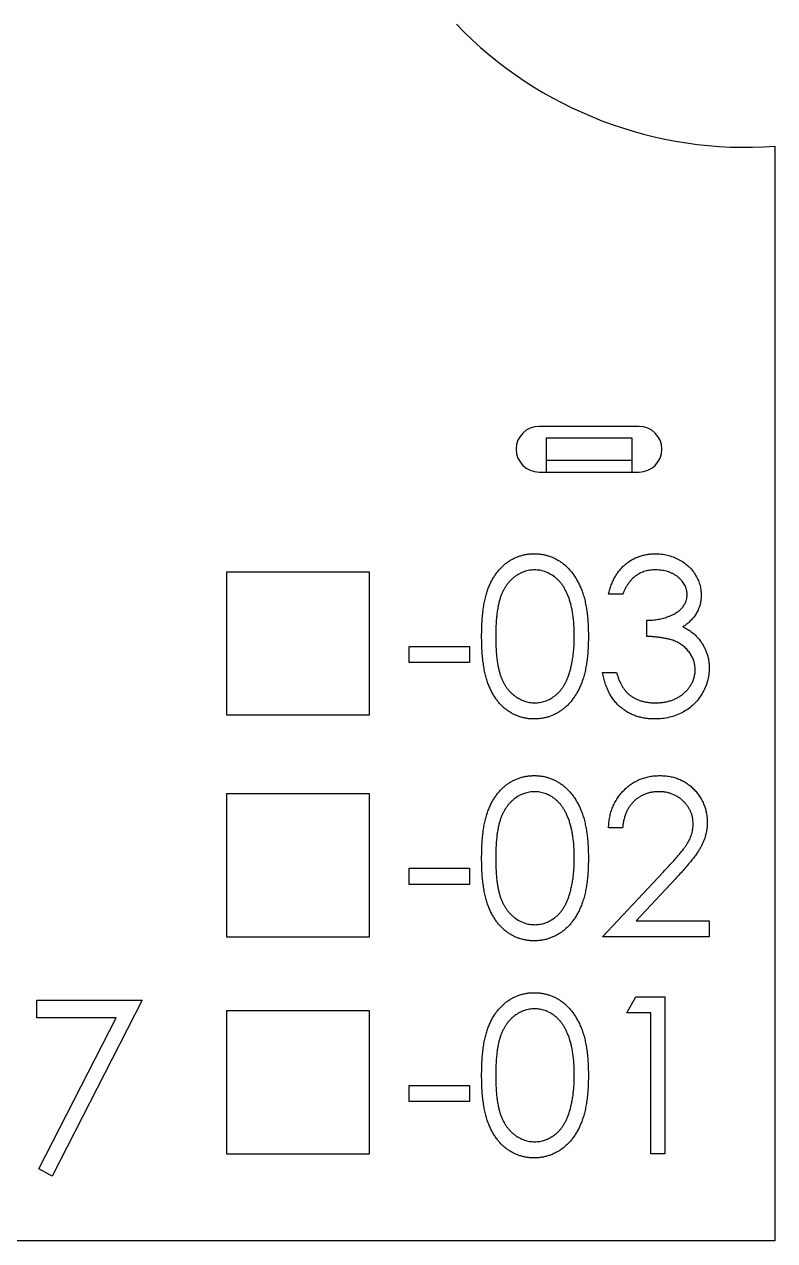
# Model space of a CAD drawing. Extents: x 4.78 to 7.86, y 3.69 to 5.39.
# Drawn here: x 7.6019 to 7.8646, y 4.4009 to 4.8266 of the extents above; entities that cross this region are included whole.
import ezdxf

# ---------------------------------------------------------------- set-up
doc = ezdxf.new("R2010")
doc.units = 0
doc.header["$MEASUREMENT"] = 0
doc.layers.get('0').update_dxf_attribs({"linetype": 'CONTINUOUS'})

msp = doc.modelspace()

# ---------------------------------------------------------------- linework, layer by layer
at = {"color": 7, "linetype": 'CONTINUOUS'}
for p, q in [((7.864557092, 4.7839095683), (7.864557092, 4.4009095683)), ((7.8170732303, 4.6859128029), (7.7820732303, 4.6859128029)), ((7.7845732303, 4.6819128029), (7.7845732303, 4.6739128029)), ((7.7845732303, 4.6819128029), (7.8145732303, 4.6819128029)), ((7.8145732303, 4.6819128029), (7.8145732303, 4.6739128029)), ((7.7820732303, 4.6699128029), (7.8170732303, 4.6699128029)), ((7.8145732303, 4.6739128029), (7.7845732303, 4.6739128029)), ((7.7845732303, 4.6739128029), (7.7845732303, 4.6699128029)), ((7.8145732303, 4.6739128029), (7.8145732303, 4.6699128029)), ((7.6726673282, 4.6349070616), (7.6726673282, 4.5849070616)), ((7.7226673282, 4.6349070616), (7.6726673282, 4.6349070616)), ((7.7226673282, 4.5849070616), (7.7226673282, 4.6349070616)), ((7.8113373262, 4.627214754), (7.8064014288, 4.627214754)), ((7.8197988647, 4.6124070616), (7.8197988647, 4.6180480873)), ((7.7365937364, 4.603240395), (7.7365937364, 4.6088814206)), ((7.7365937364, 4.6088814206), (7.7577475826, 4.6088814206)), ((7.7577475826, 4.6088814206), (7.7577475826, 4.603240395)), ((7.7577475826, 4.603240395), (7.7365937364, 4.603240395)), ((7.8042860441, 4.599714754), (7.8092219416, 4.599714754)), ((7.6726673282, 4.5849070616), (7.7226673282, 4.5849070616)), ((7.6726673282, 4.5572641289), (7.6726673282, 4.5072641289)), ((7.7226673282, 4.5572641289), (7.6726673282, 4.5572641289)), ((7.7226673282, 4.5072641289), (7.7226673282, 4.5572641289)), ((7.8113373262, 4.545341052), (7.8064014288, 4.545341052)), ((7.7365937364, 4.5312384879), (7.7577475826, 4.5312384879)), ((7.7365937364, 4.5255974623), (7.7365937364, 4.5312384879)), ((7.7577475826, 4.5312384879), (7.7577475826, 4.5255974623)), ((7.8042860441, 4.5072641289), (7.8256161723, 4.5300265488)), ((7.7577475826, 4.5255974623), (7.7365937364, 4.5255974623)), ((7.8298249063, 4.527591653), (7.8160638887, 4.5129051546)), ((7.8160638887, 4.5129051546), (7.841657839, 4.5129051546)), ((7.841657839, 4.5129051546), (7.841657839, 4.5072641289)), ((7.6726673282, 4.5072641289), (7.7226673282, 4.5072641289)), ((7.841657839, 4.5072641289), (7.8042860441, 4.5072641289)), ((7.6062166922, 4.4788855452), (7.6062166922, 4.4850393914)), ((7.6062166922, 4.4850393914), (7.6431397692, 4.4850393914)), ((7.6431397692, 4.4850393914), (7.6116013076, 4.4235009298)), ((7.8127475826, 4.480649911), (7.8159757477, 4.4862909367)), ((7.8159757477, 4.4862909367), (7.8261450185, 4.4862909367)), ((7.8261450185, 4.4862909367), (7.8261450185, 4.4312909367)), ((7.6340291922, 4.4788855452), (7.6062166922, 4.4788855452)), ((7.6069498653, 4.426061026), (7.6340291922, 4.4788855452)), ((7.6726673282, 4.4812909367), (7.6726673282, 4.4312909367)), ((7.7226673282, 4.4812909367), (7.6726673282, 4.4812909367)), ((7.7226673282, 4.4312909367), (7.7226673282, 4.4812909367)), ((7.8212091211, 4.480649911), (7.8127475826, 4.480649911)), ((7.8212091211, 4.4312909367), (7.8212091211, 4.480649911)), ((7.7365937364, 4.4552652957), (7.7577475826, 4.4552652957)), ((7.7365937364, 4.44962427), (7.7365937364, 4.4552652957)), ((7.7577475826, 4.4552652957), (7.7577475826, 4.44962427)), ((7.7577475826, 4.44962427), (7.7365937364, 4.44962427)), ((7.6726673282, 4.4312909367), (7.7226673282, 4.4312909367)), ((7.8261450185, 4.4312909367), (7.8212091211, 4.4312909367)), ((7.6116013076, 4.4235009298), (7.6069498653, 4.426061026)), ((7.864557092, 4.4009095683), (7.104557092, 4.4009095683))]:
    msp.add_line(p, q, dxfattribs=at)
for centre, radius, start, end in [((7.854557092, 4.9245545113), 0.1409999999999997, 224, 274.06694474), ((7.7820732303, 4.6779128029), 0.008, 90, 270), ((7.8170732303, 4.6779128029), 0.008, 270, 90)]:
    msp.add_arc(centre, radius, start, end, dxfattribs=at)
for points, knots in [([(7.761978351832078, 4.612385026392601), (7.761983506402811, 4.613266556771579), (7.761993519230754, 4.614978942238904), (7.762104908706997, 4.617474129467312), (7.762289949785574, 4.619814934022801), (7.762543537123642, 4.622001467869905), (7.76285213378572, 4.624034295759158), (7.763264092004748, 4.625907984257371), (7.763732576984591, 4.627631208465073), (7.764275550438692, 4.62920957740128), (7.764888193487621, 4.630664390923063), (7.765555095899582, 4.632022427009808), (7.766302264977752, 4.633282063401333), (7.767088609198103, 4.634461859292866), (7.767941649143815, 4.6355499415886), (7.768858418356249, 4.636541420241096), (7.769830841862746, 4.637451659684568), (7.770863520903643, 4.638265692204328), (7.771946612756831, 4.638975012956907), (7.7730480781438, 4.639617996177533), (7.77419933312661, 4.640126613637557), (7.77537198136808, 4.640561540151801), (7.776575470629902, 4.640906060729959), (7.777810325186469, 4.641145701835947), (7.779077653134841, 4.641295626401963), (7.779932989712464, 4.641310018906502), (7.780366773306438, 4.641317318059268)], [0, 0, 0, 0, 0.0685938754172485, 0.1332445916929342, 0.1943104708402725, 0.2512764872501561, 0.3045101237883933, 0.3542310498301783, 0.4004762284391507, 0.4434059271904888, 0.4840095987806696, 0.5232466037299501, 0.561036264236033, 0.597893729572623, 0.633511591261617, 0.6685001861390465, 0.7028753219007778, 0.7370646318789447, 0.7706720818125846, 0.8035672205235663, 0.8361830958220394, 0.8684616779620072, 0.9008476178018572, 0.9334672490309378, 0.9662579426774017, 1, 1, 1, 1]), ([(7.780366773306438, 4.641317318059268), (7.780804400098924, 4.641311248418101), (7.781675123392322, 4.641299171968401), (7.782957804293622, 4.641129188673062), (7.78421814308137, 4.64090978631473), (7.785437017926864, 4.640557901061689), (7.78663747541307, 4.640136824722082), (7.787789662565405, 4.639581221180483), (7.788934257688782, 4.638976959184324), (7.79001926335773, 4.638239810378173), (7.791077097558115, 4.637425139639896), (7.792068706674873, 4.636500280079334), (7.793019438885925, 4.635490827285755), (7.793893385411147, 4.634374267512195), (7.794728002380523, 4.633167720928916), (7.79549160689437, 4.631861073198371), (7.796200080530585, 4.63045722003546), (7.796866740714983, 4.628962669497213), (7.797449717441742, 4.627337499820652), (7.797968030354406, 4.625591847613641), (7.798392875486422, 4.623709905159005), (7.798744214940618, 4.621702156069963), (7.799016921237971, 4.619558653979338), (7.799215392271501, 4.617283741875451), (7.799320266959914, 4.614875996538102), (7.799340013440546, 4.613229801249486), (7.799350146703873, 4.612385026392601)], [0, 0, 0, 0, 0.0337879412002539, 0.067226111253134, 0.0998413805582495, 0.132545412477981, 0.1651298048763309, 0.1980106431827069, 0.231279810572081, 0.2650439104334927, 0.299215763973783, 0.3343588397409626, 0.3696950076454846, 0.4062575751144955, 0.4438035186000605, 0.4829815311234259, 0.5230848521443385, 0.5652667767065692, 0.6093428829310781, 0.6563925906619914, 0.7058870179274407, 0.758325751711764, 0.8138327469620025, 0.8727952177377408, 0.9347225675630352, 1, 1, 1, 1]), ([(7.806401428755156, 4.627214753956704), (7.806535150265856, 4.627768407276316), (7.806796564881754, 4.628850754231026), (7.807341812464836, 4.630397154044341), (7.807935800760752, 4.631860523666196), (7.808649058118198, 4.633213461967124), (7.809427052827466, 4.634483159010065), (7.810318409880173, 4.635640816680279), (7.811282005520495, 4.636715877566191), (7.812347826152379, 4.637669942727804), (7.813465562263877, 4.638533878472481), (7.814650963431388, 4.639270486516433), (7.815880180331927, 4.639904151775732), (7.817161729563976, 4.640426183990916), (7.818499426547707, 4.640819442219954), (7.81988117777132, 4.641104763450667), (7.821310604201694, 4.641290052388323), (7.822280923482524, 4.641308135808251), (7.822773624267976, 4.641317318059268)], [0, 0, 0, 0, 0.0726253460834346, 0.1419766113262338, 0.2089849284189386, 0.2739568703644443, 0.3368893473968406, 0.398744953494589, 0.4601158852788612, 0.5208249225900273, 0.5809944586324844, 0.6401519276014644, 0.6986224507562553, 0.7572710809271647, 0.8164266940046587, 0.8762540482034685, 0.9371652930625356, 1, 1, 1, 1]), ([(7.822773624267976, 4.641317318059268), (7.823491495929156, 4.641295644441133), (7.824911580386838, 4.641252769969385), (7.826997856838918, 4.640861257396143), (7.829009706853379, 4.640241719602005), (7.830925109319065, 4.639385703889852), (7.832704256117006, 4.638329903254448), (7.834287253337318, 4.637073314531816), (7.835652644221381, 4.635640182651301), (7.836798127298897, 4.634057242354865), (7.837695020141169, 4.632365512921642), (7.838356377438706, 4.630624367595042), (7.838759003854401, 4.628837936616073), (7.838811184032846, 4.627631750800464), (7.838837326191053, 4.627027454277216)], [0, 0, 0, 0, 0.0902542493426769, 0.1785397915286847, 0.2660930338538189, 0.3546309779571716, 0.441886153350563, 0.5257469151636492, 0.608113633603636, 0.6901972728278819, 0.7708214843303348, 0.8483261812554105, 0.9240117400247426, 1, 1, 1, 1]), ([(7.780532037729514, 4.635676292418242), (7.779923610439623, 4.635644643683559), (7.778705647450974, 4.635581288557777), (7.776910416076417, 4.635126610915877), (7.775183502164989, 4.634359332137891), (7.773816281466472, 4.633491377030825), (7.772776013343361, 4.632657481604948), (7.772035739966399, 4.631945769501199), (7.771337115092006, 4.631171029166741), (7.770685207678897, 4.63032222640485), (7.770096046138087, 4.629396661656814), (7.769550491128794, 4.628407070152186), (7.769056865194719, 4.627345942601666), (7.768598669330839, 4.626205052774885), (7.768202168281951, 4.624952331085672), (7.767845667613123, 4.623575056143535), (7.767570502740582, 4.622048731136944), (7.767326180516657, 4.620388399260585), (7.767141500689622, 4.618590714849138), (7.767015247830112, 4.61665388807483), (7.766919603424553, 4.614578476947878), (7.766916069732324, 4.613145363579446), (7.766914249267976, 4.61240706164901)], [0, 0, 0, 0, 0.060388994932679, 0.120888004157043, 0.1826143959280561, 0.2473649821762147, 0.2810819424293906, 0.314871795784059, 0.3492160021204661, 0.3845921848847575, 0.4210094470111021, 0.4580602892323817, 0.4967253441296676, 0.5371542602876624, 0.580056918574121, 0.6271124013895724, 0.6783241508939637, 0.7339727554395393, 0.7937385905051615, 0.8577080745882901, 0.9266949806407877, 1, 1, 1, 1]), ([(7.794414249267976, 4.61240706164901), (7.794407337747713, 4.613068216231431), (7.794393815664104, 4.614361735920498), (7.794304974349648, 4.616254156395916), (7.79416221374496, 4.618054688912144), (7.793968990384241, 4.619764966845992), (7.793703735621281, 4.621381946159095), (7.793385190884372, 4.622907940505121), (7.793011734308498, 4.624342539240148), (7.792583366485467, 4.625689439498784), (7.792100608779193, 4.626943809056954), (7.7915672825183, 4.628108348132762), (7.790998233253599, 4.629189337650794), (7.790379756364015, 4.63018330066599), (7.789720602256647, 4.631096037006531), (7.788997103025447, 4.631906536058397), (7.788255214767271, 4.632654226338798), (7.787200092665191, 4.633492442222186), (7.785829984704788, 4.634353847452138), (7.784113347354546, 4.635125000698924), (7.782336701719182, 4.63558139000041), (7.781133158650677, 4.635644681088291), (7.780532037729514, 4.635676292418242)], [0, 0, 0, 0, 0.0656764168485229, 0.1284930038448349, 0.1881472132975865, 0.2450740694520081, 0.2994124075640716, 0.350856964700418, 0.3998785563875576, 0.4466052178570772, 0.4911847622759467, 0.5333035069930623, 0.5737769712849096, 0.6124477128656399, 0.6495158390889494, 0.6854481283820846, 0.7202744270676115, 0.7540038485230651, 0.8190868636527456, 0.880502160909024, 0.9403156787728282, 1, 1, 1, 1]), ([(7.822839730037207, 4.635676292418242), (7.822213468845414, 4.635654470568824), (7.820990235080825, 4.635611847421542), (7.819227146148561, 4.635237209169269), (7.817589808284162, 4.634643633478444), (7.816342487114626, 4.633926892592293), (7.815419858272265, 4.633221811572325), (7.814747915866153, 4.632615230371933), (7.814100094555664, 4.631927491529842), (7.813501815436529, 4.631139731143618), (7.812917228357011, 4.630279037104552), (7.812351915249888, 4.629340669030355), (7.811824033985248, 4.628311248600594), (7.811502704016204, 4.627587330483437), (7.811337326191053, 4.627214753956704)], [0, 0, 0, 0, 0.122728099976456, 0.2397165235883959, 0.3518621792202475, 0.4632019818032239, 0.5202611541541635, 0.5794324380306674, 0.6405963441586368, 0.7052982290880213, 0.7732361059084538, 0.8446489293403172, 0.92004598177737, 1, 1, 1, 1]), ([(7.833901428755155, 4.627049489533626), (7.83389505986101, 4.627336759725648), (7.83388238924817, 4.627908270148199), (7.833716214542293, 4.628745841512622), (7.833478043421612, 4.629557819533961), (7.833132029029669, 4.630334716783505), (7.83268452723904, 4.631079002949785), (7.83214311669076, 4.63179339640786), (7.831506425932132, 4.632484718985323), (7.830778589510881, 4.633137723581094), (7.829966305419325, 4.633725439283317), (7.829102175575573, 4.634249379641419), (7.828182831076202, 4.634689938893654), (7.82721426304302, 4.635055132597862), (7.826191235898492, 4.635329362619317), (7.825119131559605, 4.635526390894173), (7.823995746084128, 4.635649543888147), (7.82322933420424, 4.63566727754443), (7.822839730037207, 4.635676292418242)], [0, 0, 0, 0, 0.0552654294292551, 0.1099479507543711, 0.1638976208060362, 0.2180695737014807, 0.2732851511607965, 0.3308840720778535, 0.3904782195586441, 0.4541190809355006, 0.518940923103442, 0.5833792809311809, 0.6485746725268537, 0.7150779036892867, 0.7825379574848428, 0.852347050117714, 0.9249408757112354, 1, 1, 1, 1]), ([(7.819798864652592, 4.618048087290036), (7.820479046897005, 4.618061348604878), (7.821810890926598, 4.618087315179488), (7.823761843389109, 4.618336702322208), (7.825621710754133, 4.618741492890745), (7.827362517870326, 4.619306633112161), (7.828940994197224, 4.619994646659669), (7.830323515452219, 4.62076495901097), (7.831460345150399, 4.621653636602348), (7.832371843999089, 4.622618670419616), (7.83304791259859, 4.623660263948968), (7.833546946503338, 4.624740943470831), (7.833842114539795, 4.625880813347981), (7.833881587732018, 4.62665855911165), (7.833901428755155, 4.627049489533626)], [0, 0, 0, 0, 0.1101513778870498, 0.2156840408510315, 0.3180373845849121, 0.4181367779933871, 0.5116558022784822, 0.5966723572005856, 0.6738006776704191, 0.7445265998525866, 0.81070136181014, 0.8740751675159223, 0.9367044473916144, 0.9999999999999999, 0.9999999999999999, 0.9999999999999999, 0.9999999999999999]), ([(7.838837326191053, 4.627027454277216), (7.838819041188884, 4.626445918931842), (7.838783260277138, 4.625307944504566), (7.838479444904016, 4.623646606692394), (7.837968160773104, 4.622080810116531), (7.83725992164688, 4.620603963283162), (7.836343125857391, 4.619225430085941), (7.835232554906257, 4.617942108943848), (7.833920370221213, 4.616748307887547), (7.832925986909419, 4.616064430455075), (7.832414048947463, 4.61571235011055)], [0, 0, 0, 0, 0.12806754859589, 0.2506083188676677, 0.370630165914503, 0.4900722467299493, 0.6103747641546188, 0.7343130699115259, 0.8632165042449906, 1, 1, 1, 1]), ([(7.832414048947463, 4.61571235011055), (7.832999865126701, 4.615430860151204), (7.834162417446861, 4.614872243272845), (7.835731039798331, 4.61375930319136), (7.837176730296453, 4.612505856421043), (7.837973488309751, 4.611516762289932), (7.838374585806438, 4.611018840495165)], [0, 0, 0, 0, 0.2539158886230791, 0.5038961297186552, 0.7502553885301012, 1, 1, 1, 1]), ([(7.780366773306438, 4.583496805238755), (7.779933004831305, 4.583504169080272), (7.779077698065084, 4.583518689138405), (7.777810151738039, 4.583667679330929), (7.776577087661809, 4.583910632147663), (7.775376040771707, 4.58424056082048), (7.774204553396372, 4.584659880768011), (7.773074100289002, 4.585193239571869), (7.771969756335732, 4.585811855170298), (7.770896544444283, 4.586515637236863), (7.769874981229296, 4.587322187358987), (7.768898976985009, 4.58821407850987), (7.767994077949029, 4.589214295706496), (7.767146920891294, 4.590306874700201), (7.766354052150421, 4.591489640531827), (7.765610047127505, 4.592758920117468), (7.764945175662478, 4.594130185802465), (7.764318641656217, 4.595592896877681), (7.763766347142842, 4.597182863257912), (7.763284093774103, 4.598911992701634), (7.762877510303601, 4.600792079480849), (7.76255366089349, 4.602823213585651), (7.762288356006354, 4.605002250690267), (7.762105091125604, 4.607332663203291), (7.761993574924569, 4.609809459587783), (7.761983518794708, 4.611510837561346), (7.761978351832078, 4.612385026392601)], [0, 0, 0, 0, 0.0337906803429672, 0.0666286260745619, 0.099295262884201, 0.1316507517839152, 0.1636088819681108, 0.1961310226856822, 0.2289327805920217, 0.2621920605927205, 0.2960287657555083, 0.3302589691854587, 0.3651045936798505, 0.4009992591691218, 0.4379098368951158, 0.4760009680137947, 0.5155511169363323, 0.5565882586710896, 0.5999440814163916, 0.6466082875005266, 0.6964008624514627, 0.7497565159327976, 0.8068383525917534, 0.8674216658694571, 0.9318796288865531, 1, 1, 1, 1]), ([(7.766914249267976, 4.61240706164901), (7.766916167451793, 4.611672442176094), (7.766919890269929, 4.610246690029112), (7.767014331677201, 4.608178488514122), (7.767145784467732, 4.606246235841337), (7.767311159702685, 4.604450686216444), (7.767558832421336, 4.602798114809186), (7.767839832914993, 4.601281652021043), (7.768176873669283, 4.599904102352674), (7.768577626932924, 4.598653435742023), (7.769034099794614, 4.597511915003847), (7.769531695693481, 4.596449208837663), (7.770070699600209, 4.595452390987954), (7.770663477861266, 4.594525057982192), (7.771318523296357, 4.593672389192139), (7.772021215061324, 4.592890335021476), (7.77277563909499, 4.592182079768922), (7.773819760452493, 4.591341524290965), (7.775191489696637, 4.590462693282694), (7.776928647620612, 4.589706815094376), (7.778714442496966, 4.589228723491462), (7.779926875054678, 4.589168093291907), (7.780532037729514, 4.58913783087978)], [0, 0, 0, 0, 0.0729596725565432, 0.141600398063729, 0.2055868247616574, 0.2653317514049722, 0.3206341506764463, 0.371501035400561, 0.4184798438617737, 0.4613938651164284, 0.501833489060535, 0.5405087845770911, 0.5778894042135679, 0.6143163116208339, 0.6497018639313427, 0.6845703410010859, 0.7186338519825687, 0.7523597423291786, 0.8176309254522465, 0.8797078861579298, 0.9399584769385605, 1, 1, 1, 1]), ([(7.799350146703873, 4.612385026392601), (7.799339777885835, 4.611543946905325), (7.799319529442736, 4.609901469423764), (7.799217779072379, 4.607504401486849), (7.799011600883742, 4.605241903007194), (7.79876030695547, 4.60311069602963), (7.798397990275083, 4.601113566404707), (7.797994623542666, 4.599239788797677), (7.797480106636089, 4.597506969594762), (7.796910957982749, 4.595895730494824), (7.796253573923562, 4.594407511004897), (7.795550435940942, 4.5930094524923), (7.794775432546371, 4.591710220279525), (7.793956830347127, 4.590496025985603), (7.793066338272898, 4.589389042107933), (7.792128472298799, 4.588368297366633), (7.791127243038301, 4.587441830982161), (7.790063963384419, 4.586617541177061), (7.788968702453595, 4.585874839495475), (7.787823884192973, 4.585249031348011), (7.786656307727543, 4.584703454353013), (7.78545382876807, 4.584264874254073), (7.784224115154053, 4.583918174958266), (7.7829627384959, 4.583682161202437), (7.781674951853556, 4.583515801225614), (7.780804342721344, 4.583503159159536), (7.780366773306438, 4.583496805238755)], [0, 0, 0, 0, 0.065059633982516, 0.1270498037242676, 0.1855061235695817, 0.2407519353051602, 0.2929641184114982, 0.3424460113875109, 0.38891824157453, 0.4326754501382251, 0.4745258671785995, 0.514669869534711, 0.5536430499422049, 0.5914614378981222, 0.6278388512382592, 0.6634189805605546, 0.6985977059250447, 0.7332029146685497, 0.76739527621116, 0.8008348065624478, 0.8340066273958264, 0.8669881685285089, 0.8997253758474594, 0.9327056936972694, 0.9661777838687265, 1, 1, 1, 1]), ([(7.792331917537207, 4.598579938251575), (7.792497731031109, 4.599070691300332), (7.79283440353419, 4.600067130452729), (7.79326830284416, 4.601612844985422), (7.793610016260217, 4.603234602704447), (7.793917440579136, 4.604922711681451), (7.794127274314667, 4.606689621268766), (7.794296168523403, 4.608529864444586), (7.794395650746734, 4.610444828708285), (7.794407982549284, 4.611745892855639), (7.794414249267976, 4.61240706164901)], [0, 0, 0, 0, 0.1105883385953346, 0.2245417540535939, 0.3425034940501037, 0.4643240984173561, 0.5907560327017645, 0.7222274753555133, 0.8588428362087227, 1, 1, 1, 1]), ([(7.836721941575668, 4.600772446264395), (7.836697843803668, 4.601284877963201), (7.836649768166821, 4.602307191572049), (7.836284242041561, 4.603811807143813), (7.835677626724101, 4.605262058756964), (7.834844903463352, 4.606638954125823), (7.833806928384901, 4.607900140637568), (7.832612766515882, 4.60902903851413), (7.831236938195448, 4.609969019702339), (7.829963457619129, 4.610616654435782), (7.828832517682097, 4.611048147883086), (7.827866637601325, 4.611350724503301), (7.826784338912516, 4.611592592948186), (7.825598626274465, 4.611826554681124), (7.824304495283032, 4.612022692774115), (7.822900781120166, 4.61218696628772), (7.82138691872722, 4.612318204371862), (7.820338916800083, 4.612376843809384), (7.819798864652592, 4.61240706164901)], [0, 0, 0, 0, 0.0669025611986264, 0.1334722245710311, 0.2010152128987461, 0.2716179086809909, 0.342884317015107, 0.4138334373834369, 0.4855715419705955, 0.5598171257698292, 0.5999152807368299, 0.6436230850318213, 0.6919224361141821, 0.744712801926229, 0.8015114286639149, 0.8628712761230359, 0.9293353763052005, 1, 1, 1, 1]), ([(7.838374585806438, 4.611018840495165), (7.838639343199982, 4.610656543012915), (7.839164522401434, 4.609937880920537), (7.839810935519112, 4.608781744379799), (7.840404063124551, 4.607616620741164), (7.840840587872922, 4.60639669884589), (7.841217291432318, 4.605161164743137), (7.841465149831103, 4.60388356070972), (7.841624265008778, 4.602576025065376), (7.8416466080295, 4.601691048269046), (7.841657839011566, 4.601246204277216)], [0, 0, 0, 0, 0.1281455049994647, 0.2541925386280403, 0.3781411397135904, 0.5013808330744075, 0.6239569784447028, 0.7470758858273294, 0.8728647202442611, 1, 1, 1, 1]), ([(7.780532037729514, 4.58913783087978), (7.781140675349452, 4.589164366870277), (7.782355791622216, 4.589217344722467), (7.784140370976264, 4.58967971453453), (7.785858515763088, 4.59043138101795), (7.787214457413961, 4.591290142159272), (7.788243171115988, 4.592113204475569), (7.78898049946232, 4.592814135161153), (7.789657171740133, 4.59359919947257), (7.790298980512739, 4.594446176309599), (7.790887621811451, 4.595371318714021), (7.791422900064145, 4.596370158226093), (7.791911352564337, 4.59744547414473), (7.792189637586632, 4.598196141436662), (7.792331917537207, 4.598579938251575)], [0, 0, 0, 0, 0.112801787087641, 0.2252034422403028, 0.3396628004503109, 0.4597310343290413, 0.5217844254033598, 0.5839686717932117, 0.6482103637315138, 0.7139104928357357, 0.7810269995615563, 0.8514662200478412, 0.9240585113203393, 1, 1, 1, 1]), ([(7.822630395101309, 4.583496805238755), (7.822042414538818, 4.583510567588532), (7.820885464860576, 4.583537647303685), (7.819183968465914, 4.58371947343522), (7.817563252287608, 4.584060592547231), (7.816007578527779, 4.584489597041723), (7.814540426083448, 4.585082743818317), (7.81314069133983, 4.585789884664155), (7.81181450981493, 4.586629153272662), (7.810569757274438, 4.587601961051987), (7.80940776357299, 4.588690873884881), (7.808358132464753, 4.589913981668617), (7.807409250892447, 4.591248456964553), (7.806567147931709, 4.592706303600827), (7.805828279502261, 4.594283438354342), (7.80520854610459, 4.59598618109063), (7.804667442297378, 4.597801331401873), (7.804415373699117, 4.599065925190958), (7.804286044139771, 4.599714753956703)], [0, 0, 0, 0, 0.0655377247223923, 0.1289563879612309, 0.1903671277264776, 0.249965467100067, 0.3085687536915762, 0.3664152430357357, 0.4245564125025179, 0.4831811374914378, 0.5422514353065656, 0.6017442596855538, 0.6625077153077682, 0.7244995565544742, 0.7891389152034058, 0.8563539520018315, 0.9262991097764978, 1, 1, 1, 1]), ([(7.809221941575669, 4.599714753956703), (7.809350536155445, 4.599291269462482), (7.809600663782925, 4.598467555337054), (7.810026431323477, 4.597282064819306), (7.810511504170298, 4.596195295411488), (7.811031875806007, 4.595199274923263), (7.811578394243509, 4.594284194313111), (7.812189914495652, 4.593474250656861), (7.812821143919394, 4.592733868907851), (7.813296962329202, 4.592316739291648), (7.813529834203874, 4.592112590495165)], [0, 0, 0, 0, 0.1497703860319697, 0.2913164099952413, 0.4259663731047396, 0.5521595739695259, 0.6715274135235908, 0.7861216286916592, 0.8953250730704424, 1, 1, 1, 1]), ([(7.841657839011566, 4.601246204277216), (7.841629573365697, 4.600476086087625), (7.841573175092543, 4.598939473896946), (7.84107124613298, 4.596668638267874), (7.840288300431284, 4.59445298590627), (7.839197135806354, 4.592323938967969), (7.837840983357598, 4.590338010598281), (7.83623647053223, 4.58855602999121), (7.834381888868862, 4.587038261817032), (7.832331235767158, 4.585758877770865), (7.830100962770609, 4.584744980342722), (7.827724988769871, 4.584014385069008), (7.825217381171209, 4.583576130379108), (7.823502541736043, 4.583523548001313), (7.822630395101309, 4.583496805238755)], [0, 0, 0, 0, 0.0796349660380428, 0.1588951686538333, 0.2395795267652213, 0.3223821210874966, 0.4057934127573026, 0.4878842639085052, 0.5697105896098896, 0.6530482051842865, 0.7374337002462269, 0.8225728805582585, 0.909762708998645, 1, 1, 1, 1]), ([(7.822718536126951, 4.58913783087978), (7.82323324099293, 4.589147493650453), (7.824239701925443, 4.589166388364346), (7.825708180947111, 4.58934065509519), (7.827105645774658, 4.589593347283139), (7.828417835283751, 4.589988606996414), (7.829662605153558, 4.590462786318307), (7.830812168524341, 4.591083574078307), (7.831900321138941, 4.591784653491618), (7.832895185154666, 4.592600143687871), (7.833792103710931, 4.593481600319777), (7.834567140440533, 4.594416747252721), (7.835238410888863, 4.595376588846161), (7.835778000304834, 4.596383516264312), (7.836204840858783, 4.597427652358665), (7.83649524068949, 4.59851290533987), (7.836697206504557, 4.599630136698772), (7.836713651448857, 4.600389593467517), (7.836721941575668, 4.600772446264395)], [0, 0, 0, 0, 0.076061890562836, 0.1487324608035359, 0.2183745247439721, 0.2857225935927381, 0.3510576941824586, 0.414934915729321, 0.4784859417740848, 0.5421690352812153, 0.604750116543139, 0.6641185017301127, 0.7214996756099125, 0.777615916385255, 0.8326661086975488, 0.8878580281135752, 0.9434676608977681, 1, 1, 1, 1]), ([(7.813529834203874, 4.592112590495165), (7.813837814801782, 4.591875271717633), (7.814452825331617, 4.5914013667116), (7.815454381327325, 4.590794871865478), (7.81651139675948, 4.59027572677734), (7.817632686391971, 4.589853743892324), (7.818818400639945, 4.589536988317666), (7.820063729749052, 4.589309002560634), (7.821370716992064, 4.58915849653944), (7.822262710247038, 4.589144819905425), (7.822718536126951, 4.58913783087978)], [0, 0, 0, 0, 0.1182604269471056, 0.2361558108840859, 0.3556302211949949, 0.476249447304134, 0.6001641196112284, 0.7286330771605728, 0.8613262312325904, 1, 1, 1, 1]), ([(7.761978351832078, 4.534742093667031), (7.761983506402811, 4.53562362404601), (7.761993519230754, 4.537336009513333), (7.762104908706997, 4.539831196741742), (7.762289949785574, 4.542172001297232), (7.762543537123642, 4.544358535144336), (7.76285213378572, 4.546391363033589), (7.763264092004748, 4.548265051531802), (7.763732576984591, 4.549988275739504), (7.764275550438692, 4.55156664467571), (7.764888193487621, 4.553021458197493), (7.765555095899582, 4.554379494284238), (7.766302264977752, 4.555639130675764), (7.767088609198103, 4.556818926567296), (7.767941649143815, 4.55790700886303), (7.768858418356249, 4.558898487515526), (7.769830841862746, 4.559808726958998), (7.770863520903643, 4.560622759478759), (7.771946612756831, 4.561332080231337), (7.7730480781438, 4.561975063451963), (7.77419933312661, 4.562483680911988), (7.77537198136808, 4.562918607426231), (7.776575470629902, 4.563263128004389), (7.777810325186469, 4.563502769110377), (7.779077653134841, 4.563652693676392), (7.779932989712464, 4.563667086180932), (7.780366773306438, 4.563674385333697)], [0, 0, 0, 0, 0.0685938754172485, 0.1332445916929342, 0.194310470840273, 0.2512764872501566, 0.3045101237883938, 0.3542310498301784, 0.4004762284391504, 0.4434059271904894, 0.4840095987806693, 0.5232466037299499, 0.5610362642360328, 0.5978937295726228, 0.6335115912616176, 0.6685001861390464, 0.7028753219007776, 0.7370646318789446, 0.7706720818125848, 0.8035672205235665, 0.8361830958220395, 0.8684616779620075, 0.9008476178018571, 0.9334672490309377, 0.9662579426774018, 1, 1, 1, 1]), ([(7.780366773306438, 4.563674385333697), (7.780804400098924, 4.563668315692531), (7.781675123392322, 4.563656239242833), (7.782957804293622, 4.563486255947493), (7.78421814308137, 4.563266853589161), (7.785437017926864, 4.56291496833612), (7.78663747541307, 4.562493891996512), (7.787789662565405, 4.561938288454912), (7.788934257688782, 4.561334026458755), (7.79001926335773, 4.560596877652603), (7.791077097558115, 4.559782206914327), (7.792068706674873, 4.558857347353764), (7.793019438885925, 4.557847894560186), (7.793893385411147, 4.556731334786624), (7.794728002380523, 4.555524788203346), (7.79549160689437, 4.554218140472801), (7.796200080530585, 4.55281428730989), (7.796866740714983, 4.551319736771642), (7.797449717441742, 4.549694567095082), (7.797968030354406, 4.547948914888071), (7.798392875486423, 4.546066972433436), (7.798744214940618, 4.544059223344393), (7.799016921237971, 4.541915721253768), (7.799215392271501, 4.539640809149882), (7.799320266959914, 4.537233063812533), (7.799340013440546, 4.535586868523916), (7.799350146703873, 4.534742093667031)], [0, 0, 0, 0, 0.0337879412002539, 0.067226111253134, 0.0998413805582496, 0.1325454124779809, 0.1651298048763308, 0.1980106431827068, 0.2312798105720813, 0.2650439104334931, 0.2992157639737828, 0.334358839740963, 0.369695007645485, 0.4062575751144959, 0.4438035186000601, 0.482981531123426, 0.5230848521443382, 0.5652667767065692, 0.6093428829310785, 0.6563925906619914, 0.7058870179274402, 0.7583257517117635, 0.8138327469620029, 0.8727952177377413, 0.9347225675630347, 1, 1, 1, 1]), ([(7.806401428755156, 4.545341052000365), (7.80643359282675, 4.545995883464596), (7.806496762207368, 4.547281955033101), (7.806792712804959, 4.549156999316383), (7.807215789027039, 4.550949454316572), (7.807815386735658, 4.55264395302589), (7.808555837508582, 4.554260737653081), (7.809462363532865, 4.555778339168597), (7.810515639141881, 4.55721181958755), (7.811713732059487, 4.558534038371851), (7.813013773295912, 4.559742711655988), (7.814407973582977, 4.560797508171856), (7.815882003176654, 4.561678511550452), (7.817423076975401, 4.562419015208291), (7.819049017952716, 4.562974178221552), (7.820744283932624, 4.563386280998233), (7.822516537343739, 4.563634181789915), (7.823724022046449, 4.563660831673075), (7.824338127473104, 4.563674385333697)], [0, 0, 0, 0, 0.0687985167452406, 0.1351184559300889, 0.1990010113675046, 0.2619337007769912, 0.3235312844431789, 0.3854347205665498, 0.4472155159851223, 0.5100181032833283, 0.5725109099917959, 0.6333640222588525, 0.6932167277430219, 0.7525553881310327, 0.8125582265741707, 0.8732608589653614, 0.9355427078252693, 1, 1, 1, 1]), ([(7.824338127473104, 4.563674385333697), (7.824941253935725, 4.563660381305662), (7.826126375890148, 4.563632863890818), (7.827855321433271, 4.563392998326179), (7.829505150133866, 4.563025425727663), (7.831057164499392, 4.562480741039454), (7.832527292558741, 4.561797280903239), (7.83389733168699, 4.560947308679963), (7.835200410859094, 4.559971042195149), (7.83637257721862, 4.558819488002094), (7.837449353427962, 4.557590776769327), (7.838377469418084, 4.556278523504377), (7.839176770210347, 4.554921613222457), (7.839830972942301, 4.553509446480493), (7.840326887706345, 4.552037424577121), (7.840694313019405, 4.550519660289937), (7.840904353183842, 4.548938637590374), (7.840936411926189, 4.547868360930304), (7.840952710806437, 4.547324225077287)], [0, 0, 0, 0, 0.0694796363669839, 0.1365250035391419, 0.2008008928734237, 0.2639832069133281, 0.3257111447611882, 0.387270514075733, 0.4494927805315654, 0.512955195762851, 0.5762663970701087, 0.637574966831179, 0.6979010984244991, 0.7575582794115654, 0.8165875043650643, 0.8766457566083137, 0.9372858729381263, 1, 1, 1, 1]), ([(7.780532037729514, 4.558033359692672), (7.779923610439623, 4.55800171095799), (7.778705647450974, 4.557938355832207), (7.776910416076417, 4.557483678190307), (7.775183502164988, 4.556716399412322), (7.773816281466472, 4.555848444305254), (7.772776013343361, 4.555014548879378), (7.772035739966399, 4.554302836775628), (7.771337115092006, 4.553528096441172), (7.770685207678897, 4.55267929367928), (7.770096046138087, 4.551753728931244), (7.769550491128794, 4.550764137426616), (7.769056865194719, 4.549703009876097), (7.768598669330839, 4.548562120049314), (7.768202168281951, 4.547309398360102), (7.767845667613123, 4.545932123417965), (7.767570502740582, 4.544405798411375), (7.767326180516657, 4.542745466535015), (7.767141500689622, 4.540947782123568), (7.767015247830112, 4.53901095534926), (7.766919603424553, 4.536935544222309), (7.766916069732324, 4.535502430853877), (7.766914249267976, 4.534764128923442)], [0, 0, 0, 0, 0.0603889949326789, 0.1208880041570429, 0.1826143959280556, 0.2473649821762149, 0.2810819424293907, 0.3148717957840584, 0.3492160021204653, 0.3845921848847568, 0.4210094470111023, 0.4580602892323809, 0.4967253441296678, 0.5371542602876621, 0.5800569185741201, 0.6271124013895719, 0.6783241508939633, 0.7339727554395388, 0.7937385905051609, 0.857708074588289, 0.9266949806407879, 1, 1, 1, 1]), ([(7.794414249267976, 4.534764128923442), (7.794407337747713, 4.535425283505861), (7.794393815664104, 4.53671880319493), (7.794304974349648, 4.538611223670347), (7.79416221374496, 4.540411756186574), (7.793968990384241, 4.542122034120422), (7.793703735621281, 4.543739013433527), (7.793385190884372, 4.545265007779551), (7.793011734308497, 4.546699606514577), (7.792583366485467, 4.548046506773215), (7.792100608779193, 4.549300876331383), (7.7915672825183, 4.550465415407193), (7.790998233253599, 4.551546404925224), (7.790379756364015, 4.55254036794042), (7.789720602256647, 4.553453104280962), (7.788997103025447, 4.554263603332827), (7.788255214767271, 4.555011293613229), (7.787200092665191, 4.555849509496618), (7.785829984704788, 4.556710914726568), (7.784113347354545, 4.557482067973353), (7.782336701719182, 4.55793845727484), (7.781133158650677, 4.558001748362721), (7.780532037729514, 4.558033359692672)], [0, 0, 0, 0, 0.0656764168485234, 0.1284930038448349, 0.1881472132975864, 0.2450740694520085, 0.2994124075640725, 0.3508569647004178, 0.3998785563875574, 0.4466052178570775, 0.4911847622759474, 0.5333035069930621, 0.5737769712849103, 0.6124477128656396, 0.6495158390889492, 0.6854481283820852, 0.7202744270676114, 0.754003848523065, 0.8190868636527461, 0.880502160909024, 0.9403156787728282, 0.9999999999999999, 0.9999999999999999, 0.9999999999999999, 0.9999999999999999]), ([(7.824084722024387, 4.558033359692672), (7.823654499069986, 4.558022570243768), (7.822809612223474, 4.558001381547613), (7.821571796923595, 4.557840788754477), (7.820382696603127, 4.557597579157291), (7.819260634963707, 4.557210391469528), (7.818182129251913, 4.556757238865402), (7.817174692689028, 4.556170485953275), (7.816210025122909, 4.555500030012229), (7.815307521485208, 4.55471832096882), (7.814485535695121, 4.553835889202456), (7.81373776786412, 4.552875377818904), (7.813104176767244, 4.551819758897861), (7.812541744343204, 4.550694362317873), (7.812111594578236, 4.549468268791975), (7.811743847353847, 4.548171463931403), (7.811476721105615, 4.546785445381163), (7.811384562898573, 4.545830513096466), (7.811337326191053, 4.545341052000365)], [0, 0, 0, 0, 0.0644420198530875, 0.1265534866972374, 0.1867788219416122, 0.2459439745213428, 0.3041103458128578, 0.3617852793109982, 0.4202554070674587, 0.4799428587769944, 0.5402862362437812, 0.6007123566267305, 0.6619622304358124, 0.7244721944653061, 0.788881312953134, 0.8563062910592515, 0.9263482014292843, 1, 1, 1, 1]), ([(7.83601681337054, 4.546883519949082), (7.836006925753826, 4.547258840537027), (7.835987439159984, 4.547998525343659), (7.835812202937846, 4.549082306535913), (7.83555474614694, 4.550131793446321), (7.835157925700434, 4.551134009921342), (7.83468116054483, 4.552108667621711), (7.834072057901176, 4.553026133913665), (7.833376013529178, 4.553917683021062), (7.83256863619858, 4.554752744463952), (7.831682285908061, 4.555517790416316), (7.830745774428155, 4.556195440098804), (7.829754995013777, 4.556761772771674), (7.828714076681638, 4.557226026712392), (7.827625934168925, 4.557590211549921), (7.826488459446059, 4.55784256058037), (7.82530479637592, 4.558000999634279), (7.824496555723407, 4.558022436618573), (7.824084722024387, 4.558033359692672)], [0, 0, 0, 0, 0.0619690391917486, 0.1221290764323367, 0.1809991241916589, 0.2401624165448512, 0.2998647227478914, 0.3599512670925823, 0.421741789380329, 0.4865456790123971, 0.5515084714935629, 0.614994937234005, 0.6772396658274392, 0.7397146797414272, 0.8030385380943966, 0.8664872928331487, 0.9319694797733336, 1, 1, 1, 1]), ([(7.825616172344898, 4.530026548795236), (7.826135533048126, 4.530568635472956), (7.827133118668889, 4.531609873039717), (7.828543503999903, 4.533130508567451), (7.829812294435473, 4.534539566702856), (7.830940331620316, 4.535843291317097), (7.831928543711379, 4.537034291510522), (7.832773768863605, 4.538121900870805), (7.833479742819716, 4.53909678585186), (7.834227928098204, 4.540242039964649), (7.834941372409137, 4.541641986869933), (7.835568416956871, 4.543344189639734), (7.83594802119515, 4.545100348961621), (7.835993790844525, 4.546286750037156), (7.83601681337054, 4.546883519949082)], [0, 0, 0, 0, 0.110794173487164, 0.2128129326077749, 0.3060779098917659, 0.3906174580602153, 0.4672327266979071, 0.5344506183816983, 0.5938668014988495, 0.6448329686326044, 0.7362206188001792, 0.8250374016667815, 0.9119923130965323, 1, 1, 1, 1]), ([(7.840952710806437, 4.547324225077287), (7.840926101971938, 4.546558188006657), (7.84087335125031, 4.545039556731424), (7.840422131462309, 4.542807889768039), (7.839717377245499, 4.540645725867575), (7.838868922549969, 4.538905508953117), (7.838012758691, 4.537503401086511), (7.83724200241797, 4.53634840476782), (7.836334573270695, 4.535105111516313), (7.83529822392419, 4.533768489116927), (7.834115106972257, 4.532356041769289), (7.832815959634259, 4.530838951750551), (7.831367230981989, 4.529245271104022), (7.830351323911405, 4.528156056619407), (7.829824906319258, 4.527591652961902)], [0, 0, 0, 0, 0.0987013748863722, 0.1956706803858568, 0.2924199929089622, 0.3913392869674687, 0.4444587417649342, 0.5042245791547477, 0.5703475914063554, 0.6429138259794827, 0.7222898165239624, 0.8079227212022497, 0.9004703662977925, 1, 1, 1, 1]), ([(7.780366773306438, 4.505853872513184), (7.779933004831305, 4.505861236354702), (7.779077698065084, 4.505875756412836), (7.777810151738039, 4.506024746605359), (7.776577087661809, 4.506267699422093), (7.775376040771707, 4.50659762809491), (7.774204553396372, 4.50701694804244), (7.773074100289002, 4.5075503068463), (7.771969756335732, 4.508168922444727), (7.770896544444283, 4.508872704511293), (7.769874981229296, 4.509679254633418), (7.768898976985009, 4.510571145784301), (7.767994077949029, 4.511571362980927), (7.767146920891294, 4.512663941974632), (7.766354052150421, 4.513846707806257), (7.765610047127505, 4.515115987391899), (7.764945175662478, 4.516487253076895), (7.764318641656217, 4.517949964152112), (7.763766347142842, 4.519539930532342), (7.763284093774103, 4.521269059976064), (7.762877510303601, 4.523149146755279), (7.76255366089349, 4.525180280860082), (7.762288356006354, 4.527359317964697), (7.762105091125604, 4.52968973047772), (7.761993574924569, 4.532166526862214), (7.761983518794708, 4.533867904835776), (7.761978351832078, 4.534742093667031)], [0, 0, 0, 0, 0.0337906803429672, 0.0666286260745619, 0.099295262884201, 0.1316507517839152, 0.1636088819681111, 0.1961310226856822, 0.2289327805920218, 0.2621920605927208, 0.2960287657555084, 0.3302589691854591, 0.3651045936798505, 0.4009992591691219, 0.4379098368951159, 0.4760009680137944, 0.515551116936332, 0.5565882586710893, 0.5999440814163913, 0.6466082875005263, 0.6964008624514633, 0.7497565159327977, 0.8068383525917536, 0.8674216658694569, 0.9318796288865536, 1, 1, 1, 1]), ([(7.766914249267976, 4.534764128923442), (7.766916167451793, 4.534029509450523), (7.766919890269929, 4.532603757303542), (7.767014331677201, 4.530535555788552), (7.767145784467732, 4.528603303115768), (7.767311159702685, 4.526807753490875), (7.767558832421336, 4.525155182083616), (7.767839832914992, 4.523638719295473), (7.768176873669283, 4.522261169627105), (7.768577626932924, 4.521010503016453), (7.769034099794614, 4.519868982278277), (7.769531695693481, 4.518806276112092), (7.770070699600209, 4.517809458262385), (7.770663477861266, 4.516882125256624), (7.771318523296357, 4.516029456466569), (7.772021215061324, 4.515247402295905), (7.77277563909499, 4.514539147043353), (7.773819760452493, 4.513698591565396), (7.775191489696637, 4.512819760557125), (7.776928647620611, 4.512063882368806), (7.778714442496966, 4.511585790765892), (7.779926875054678, 4.511525160566338), (7.780532037729514, 4.51149489815421)], [0, 0, 0, 0, 0.0729596725565426, 0.1416003980637291, 0.2055868247616569, 0.2653317514049717, 0.3206341506764452, 0.3715010354005611, 0.4184798438617728, 0.4613938651164287, 0.5018334890605347, 0.5405087845770902, 0.5778894042135682, 0.6143163116208336, 0.6497018639313424, 0.6845703410010853, 0.7186338519825685, 0.7523597423291783, 0.8176309254522464, 0.8797078861579296, 0.9399584769385606, 1, 1, 1, 1]), ([(7.799350146703873, 4.534742093667031), (7.799339777885835, 4.533901014179755), (7.799319529442736, 4.532258536698195), (7.799217779072379, 4.529861468761279), (7.79901160088374, 4.527598970281624), (7.79876030695547, 4.525467763304061), (7.798397990275083, 4.523470633679137), (7.797994623542666, 4.521596856072107), (7.797480106636089, 4.519864036869191), (7.796910957982749, 4.518252797769255), (7.796253573923562, 4.516764578279327), (7.795550435940942, 4.51536651976673), (7.794775432546371, 4.514067287553956), (7.793956830347127, 4.512853093260033), (7.793066338272898, 4.511746109382363), (7.7921284722988, 4.510725364641063), (7.791127243038301, 4.509798898256592), (7.790063963384419, 4.508974608451491), (7.788968702453595, 4.508231906769906), (7.787823884192973, 4.507606098622441), (7.786656307727543, 4.507060521627444), (7.78545382876807, 4.506621941528503), (7.784224115154053, 4.506275242232697), (7.7829627384959, 4.506039228476867), (7.781674951853556, 4.505872868500044), (7.780804342721344, 4.505860226433965), (7.780366773306438, 4.505853872513184)], [0, 0, 0, 0, 0.0650596339825164, 0.127049803724268, 0.1855061235695817, 0.2407519353051602, 0.2929641184114982, 0.3424460113875104, 0.3889182415745296, 0.4326754501382255, 0.4745258671785998, 0.514669869534711, 0.5536430499422049, 0.5914614378981222, 0.6278388512382592, 0.6634189805605544, 0.6985977059250447, 0.73320291466855, 0.7673952762111597, 0.800834806562448, 0.8340066273958263, 0.8669881685285088, 0.8997253758474593, 0.9327056936972695, 0.9661777838687265, 1, 1, 1, 1]), ([(7.792331917537207, 4.520937005526005), (7.792497731031109, 4.521427758574762), (7.79283440353419, 4.522424197727159), (7.793268302844159, 4.523969912259853), (7.793610016260217, 4.525591669978877), (7.793917440579136, 4.527279778955882), (7.794127274314667, 4.529046688543197), (7.794296168523403, 4.530886931719015), (7.794395650746734, 4.532801895982716), (7.794407982549284, 4.53410296013007), (7.794414249267976, 4.534764128923442)], [0, 0, 0, 0, 0.1105883385953369, 0.2245417540535962, 0.3425034940501037, 0.4643240984173584, 0.5907560327017668, 0.7222274753555143, 0.858842836208725, 1, 1, 1, 1]), ([(7.780532037729514, 4.51149489815421), (7.781140675349452, 4.511521434144707), (7.782355791622216, 4.511574411996897), (7.784140370976264, 4.512036781808959), (7.785858515763088, 4.512788448292381), (7.787214457413961, 4.513647209433702), (7.788243171115988, 4.51447027175), (7.788980499462321, 4.515171202435583), (7.789657171740133, 4.515956266747001), (7.790298980512739, 4.516803243584029), (7.790887621811451, 4.517728385988451), (7.791422900064145, 4.518727225500522), (7.791911352564338, 4.51980254141916), (7.792189637586632, 4.520553208711093), (7.792331917537207, 4.520937005526005)], [0, 0, 0, 0, 0.112801787087641, 0.2252034422403027, 0.3396628004503113, 0.4597310343290417, 0.5217844254033602, 0.5839686717932122, 0.6482103637315135, 0.7139104928357355, 0.7810269995615562, 0.8514662200478412, 0.9240585113203402, 0.9999999999999999, 0.9999999999999999, 0.9999999999999999, 0.9999999999999999]), ([(7.761978351832078, 4.458768901430183), (7.761983506402811, 4.459650431809162), (7.761993519230754, 4.461362817276486), (7.762104908706997, 4.463858004504894), (7.762289949785574, 4.466198809060383), (7.762543537123644, 4.468385342907488), (7.76285213378572, 4.470418170796741), (7.763264092004748, 4.472291859294954), (7.763732576984591, 4.474015083502656), (7.764275550438692, 4.475593452438862), (7.764888193487621, 4.477048265960645), (7.765555095899582, 4.47840630204739), (7.766302264977752, 4.479665938438916), (7.767088609198103, 4.480845734330448), (7.767941649143815, 4.481933816626183), (7.768858418356249, 4.482925295278678), (7.769830841862746, 4.483835534722151), (7.770863520903643, 4.48464956724191), (7.771946612756831, 4.48535888799449), (7.7730480781438, 4.486001871215115), (7.77419933312661, 4.486510488675139), (7.77537198136808, 4.486945415189383), (7.776575470629902, 4.487289935767542), (7.777810325186469, 4.487529576873529), (7.779077653134841, 4.487679501439545), (7.779932989712464, 4.487693893944084), (7.780366773306438, 4.48770119309685)], [0, 0, 0, 0, 0.0685938754172487, 0.1332445916929346, 0.1943104708402732, 0.2512764872501566, 0.3045101237883937, 0.3542310498301786, 0.4004762284391507, 0.4434059271904893, 0.4840095987806697, 0.5232466037299498, 0.5610362642360335, 0.597893729572623, 0.6335115912616174, 0.6685001861390468, 0.7028753219007778, 0.7370646318789447, 0.7706720818125848, 0.8035672205235665, 0.8361830958220396, 0.8684616779620075, 0.9008476178018572, 0.9334672490309378, 0.9662579426774018, 1, 1, 1, 1]), ([(7.780366773306438, 4.48770119309685), (7.780804400098924, 4.487695123455683), (7.781675123392322, 4.487683047005984), (7.782957804293622, 4.487513063710645), (7.78421814308137, 4.487293661352313), (7.785437017926864, 4.486941776099271), (7.78663747541307, 4.486520699759665), (7.787789662565405, 4.485965096218065), (7.788934257688782, 4.485360834221907), (7.79001926335773, 4.484623685415755), (7.791077097558115, 4.483809014677479), (7.792068706674873, 4.482884155116917), (7.793019438885925, 4.481874702323338), (7.793893385411147, 4.480758142549777), (7.794728002380523, 4.479551595966498), (7.79549160689437, 4.478244948235953), (7.796200080530585, 4.476841095073042), (7.796866740714983, 4.475346544534795), (7.797449717441742, 4.473721374858235), (7.797968030354406, 4.471975722651224), (7.798392875486423, 4.470093780196588), (7.798744214940618, 4.468086031107545), (7.799016921237971, 4.46594252901692), (7.799215392271501, 4.463667616913034), (7.799320266959914, 4.461259871575685), (7.799340013440546, 4.459613676287068), (7.799350146703873, 4.458768901430183)], [0, 0, 0, 0, 0.0337879412002539, 0.067226111253134, 0.0998413805582496, 0.1325454124779809, 0.1651298048763308, 0.1980106431827068, 0.2312798105720809, 0.2650439104334926, 0.2992157639737829, 0.334358839740963, 0.3696950076454851, 0.4062575751144956, 0.4438035186000601, 0.4829815311234256, 0.5230848521443382, 0.5652667767065691, 0.6093428829310781, 0.6563925906619912, 0.7058870179274402, 0.7583257517117635, 0.8138327469620026, 0.8727952177377408, 0.9347225675630347, 1, 1, 1, 1]), ([(7.780532037729514, 4.482060167455824), (7.779923610439623, 4.482028518721142), (7.778705647450974, 4.481965163595359), (7.776910416076417, 4.481510485953459), (7.775183502164988, 4.480743207175474), (7.773816281466472, 4.479875252068407), (7.772776013343361, 4.47904135664253), (7.772035739966399, 4.478329644538781), (7.771337115092006, 4.477554904204323), (7.770685207678897, 4.476706101442432), (7.770096046138087, 4.475780536694396), (7.769550491128793, 4.474790945189769), (7.769056865194719, 4.473729817639249), (7.768598669330839, 4.472588927812467), (7.768202168281951, 4.471336206123254), (7.767845667613123, 4.469958931181117), (7.767570502740583, 4.468432606174527), (7.767326180516657, 4.466772274298167), (7.767141500689622, 4.464974589886721), (7.767015247830112, 4.463037763112413), (7.766919603424553, 4.460962351985461), (7.766916069732324, 4.459529238617029), (7.766914249267976, 4.458790936686594)], [0, 0, 0, 0, 0.0603889949326789, 0.1208880041570428, 0.182614395928056, 0.2473649821762146, 0.2810819424293908, 0.3148717957840588, 0.3492160021204658, 0.3845921848847572, 0.4210094470111023, 0.4580602892323813, 0.496725344129668, 0.5371542602876623, 0.5800569185741202, 0.6271124013895722, 0.6783241508939638, 0.7339727554395391, 0.7937385905051615, 0.8577080745882896, 0.9266949806407879, 1, 1, 1, 1]), ([(7.794414249267976, 4.458790936686594), (7.794407337747713, 4.459452091269013), (7.794393815664104, 4.460745610958081), (7.794304974349648, 4.462638031433499), (7.79416221374496, 4.464438563949726), (7.793968990384241, 4.466148841883574), (7.793703735621281, 4.467765821196679), (7.793385190884372, 4.469291815542703), (7.793011734308497, 4.47072641427773), (7.792583366485467, 4.472073314536367), (7.792100608779193, 4.473327684094536), (7.7915672825183, 4.474492223170345), (7.790998233253599, 4.475573212688376), (7.790379756364015, 4.476567175703572), (7.789720602256647, 4.477479912044114), (7.788997103025447, 4.478290411095979), (7.788255214767271, 4.479038101376381), (7.787200092665191, 4.47987631725977), (7.785829984704788, 4.48073772248972), (7.784113347354546, 4.481508875736506), (7.782336701719182, 4.481965265037992), (7.781133158650677, 4.482028556125874), (7.780532037729514, 4.482060167455824)], [0, 0, 0, 0, 0.0656764168485231, 0.1284930038448346, 0.1881472132975865, 0.2450740694520083, 0.2994124075640721, 0.3508569647004177, 0.3998785563875574, 0.4466052178570774, 0.4911847622759473, 0.533303506993062, 0.5737769712849099, 0.6124477128656398, 0.6495158390889492, 0.6854481283820849, 0.7202744270676112, 0.7540038485230652, 0.8190868636527459, 0.8805021609090241, 0.9403156787728282, 1, 1, 1, 1]), ([(7.780366773306438, 4.429880680276337), (7.779933004831305, 4.429888044117854), (7.779077698065084, 4.429902564175987), (7.777810151738039, 4.430051554368512), (7.776577087661809, 4.430294507185246), (7.775376040771707, 4.430624435858062), (7.774204553396372, 4.431043755805593), (7.773074100289002, 4.431577114609452), (7.771969756335732, 4.43219573020788), (7.770896544444283, 4.432899512274446), (7.769874981229296, 4.43370606239657), (7.768898976985009, 4.434597953547453), (7.767994077949029, 4.435598170744079), (7.767146920891294, 4.436690749737784), (7.766354052150421, 4.437873515569409), (7.765610047127505, 4.439142795155051), (7.764945175662478, 4.440514060840047), (7.764318641656217, 4.441976771915265), (7.763766347142842, 4.443566738295495), (7.763284093774103, 4.445295867739216), (7.762877510303601, 4.447175954518431), (7.76255366089349, 4.449207088623234), (7.762288356006354, 4.45138612572785), (7.762105091125604, 4.453716538240873), (7.761993574924569, 4.456193334625365), (7.761983518794708, 4.457894712598928), (7.761978351832078, 4.458768901430183)], [0, 0, 0, 0, 0.0337906803429672, 0.0666286260745619, 0.099295262884201, 0.1316507517839152, 0.163608881968111, 0.1961310226856821, 0.2289327805920218, 0.2621920605927208, 0.2960287657555083, 0.3302589691854591, 0.3651045936798507, 0.400999259169122, 0.4379098368951159, 0.4760009680137946, 0.5155511169363323, 0.5565882586710896, 0.5999440814163914, 0.6466082875005263, 0.6964008624514632, 0.749756515932798, 0.8068383525917537, 0.8674216658694572, 0.9318796288865535, 1, 1, 1, 1]), ([(7.766914249267976, 4.458790936686594), (7.766916167451793, 4.458056317213676), (7.766919890269929, 4.456630565066694), (7.767014331677201, 4.454562363551704), (7.767145784467732, 4.452630110878919), (7.767311159702685, 4.450834561254027), (7.767558832421336, 4.449181989846768), (7.767839832914992, 4.447665527058625), (7.768176873669283, 4.446287977390257), (7.768577626932924, 4.445037310779606), (7.769034099794614, 4.44389579004143), (7.769531695693481, 4.442833083875245), (7.770070699600209, 4.441836266025536), (7.770663477861266, 4.440908933019776), (7.771318523296357, 4.440056264229722), (7.772021215061324, 4.439274210059058), (7.77277563909499, 4.438565954806505), (7.773819760452493, 4.437725399328547), (7.775191489696637, 4.436846568320277), (7.776928647620612, 4.436090690131958), (7.778714442496966, 4.435612598529045), (7.779926875054678, 4.43555196832949), (7.780532037729514, 4.435521705917363)], [0, 0, 0, 0, 0.0729596725565429, 0.1416003980637291, 0.2055868247616569, 0.2653317514049723, 0.3206341506764456, 0.3715010354005611, 0.4184798438617733, 0.4613938651164289, 0.5018334890605347, 0.5405087845770907, 0.5778894042135682, 0.6143163116208338, 0.6497018639313423, 0.6845703410010854, 0.7186338519825685, 0.7523597423291783, 0.8176309254522462, 0.8797078861579295, 0.9399584769385604, 0.9999999999999999, 0.9999999999999999, 0.9999999999999999, 0.9999999999999999]), ([(7.799350146703873, 4.458768901430183), (7.799339777885835, 4.457927821942907), (7.799319529442736, 4.456285344461347), (7.799217779072379, 4.453888276524431), (7.799011600883742, 4.451625778044776), (7.79876030695547, 4.449494571067214), (7.798397990275083, 4.447497441442289), (7.797994623542666, 4.445623663835259), (7.797480106636089, 4.443890844632344), (7.796910957982749, 4.442279605532407), (7.796253573923562, 4.44079138604248), (7.795550435940942, 4.439393327529883), (7.794775432546371, 4.438094095317108), (7.793956830347127, 4.436879901023185), (7.793066338272898, 4.435772917145515), (7.792128472298799, 4.434752172404215), (7.791127243038301, 4.433825706019744), (7.790063963384419, 4.433001416214643), (7.788968702453596, 4.432258714533059), (7.787823884192973, 4.431632906385594), (7.786656307727544, 4.431087329390596), (7.78545382876807, 4.430648749291655), (7.784224115154053, 4.430302049995849), (7.7829627384959, 4.430066036240019), (7.781674951853556, 4.429899676263196), (7.780804342721344, 4.429887034197118), (7.780366773306438, 4.429880680276337)], [0, 0, 0, 0, 0.065059633982516, 0.1270498037242678, 0.1855061235695815, 0.24075193530516, 0.2929641184114978, 0.3424460113875102, 0.3889182415745295, 0.4326754501382252, 0.4745258671785996, 0.5146698695347109, 0.5536430499422047, 0.591461437898122, 0.6278388512382592, 0.6634189805605543, 0.6985977059250446, 0.7332029146685498, 0.7673952762111597, 0.8008348065624478, 0.8340066273958263, 0.8669881685285087, 0.8997253758474593, 0.9327056936972694, 0.9661777838687265, 1, 1, 1, 1]), ([(7.792331917537207, 4.444963813289158), (7.792497731031109, 4.445454566337914), (7.79283440353419, 4.446451005490311), (7.793268302844159, 4.447996720023005), (7.793610016260217, 4.449618477742029), (7.793917440579136, 4.451306586719034), (7.794127274314667, 4.45307349630635), (7.794296168523403, 4.454913739482168), (7.794395650746734, 4.456828703745868), (7.794407982549284, 4.458129767893221), (7.794414249267976, 4.458790936686594)], [0, 0, 0, 0, 0.1105883385953364, 0.224541754053595, 0.3425034940501037, 0.4643240984173573, 0.5907560327017657, 0.7222274753555139, 0.8588428362087239, 1, 1, 1, 1]), ([(7.780532037729514, 4.435521705917363), (7.781140675349452, 4.43554824190786), (7.782355791622216, 4.435601219760049), (7.784140370976264, 4.436063589572112), (7.785858515763088, 4.436815256055533), (7.787214457413961, 4.437674017196854), (7.788243171115988, 4.438497079513152), (7.788980499462321, 4.439198010198735), (7.789657171740133, 4.439983074510153), (7.790298980512739, 4.440830051347182), (7.790887621811451, 4.441755193751604), (7.791422900064145, 4.442754033263675), (7.791911352564337, 4.443829349182312), (7.792189637586632, 4.444580016474245), (7.792331917537207, 4.444963813289158)], [0, 0, 0, 0, 0.112801787087641, 0.2252034422403027, 0.3396628004503111, 0.4597310343290417, 0.5217844254033598, 0.5839686717932117, 0.6482103637315133, 0.7139104928357353, 0.7810269995615563, 0.8514662200478413, 0.9240585113203399, 1, 1, 1, 1])]:
    msp.add_open_spline(points, degree=3, knots=knots, dxfattribs=at)

doc.saveas('drawing.dxf')
